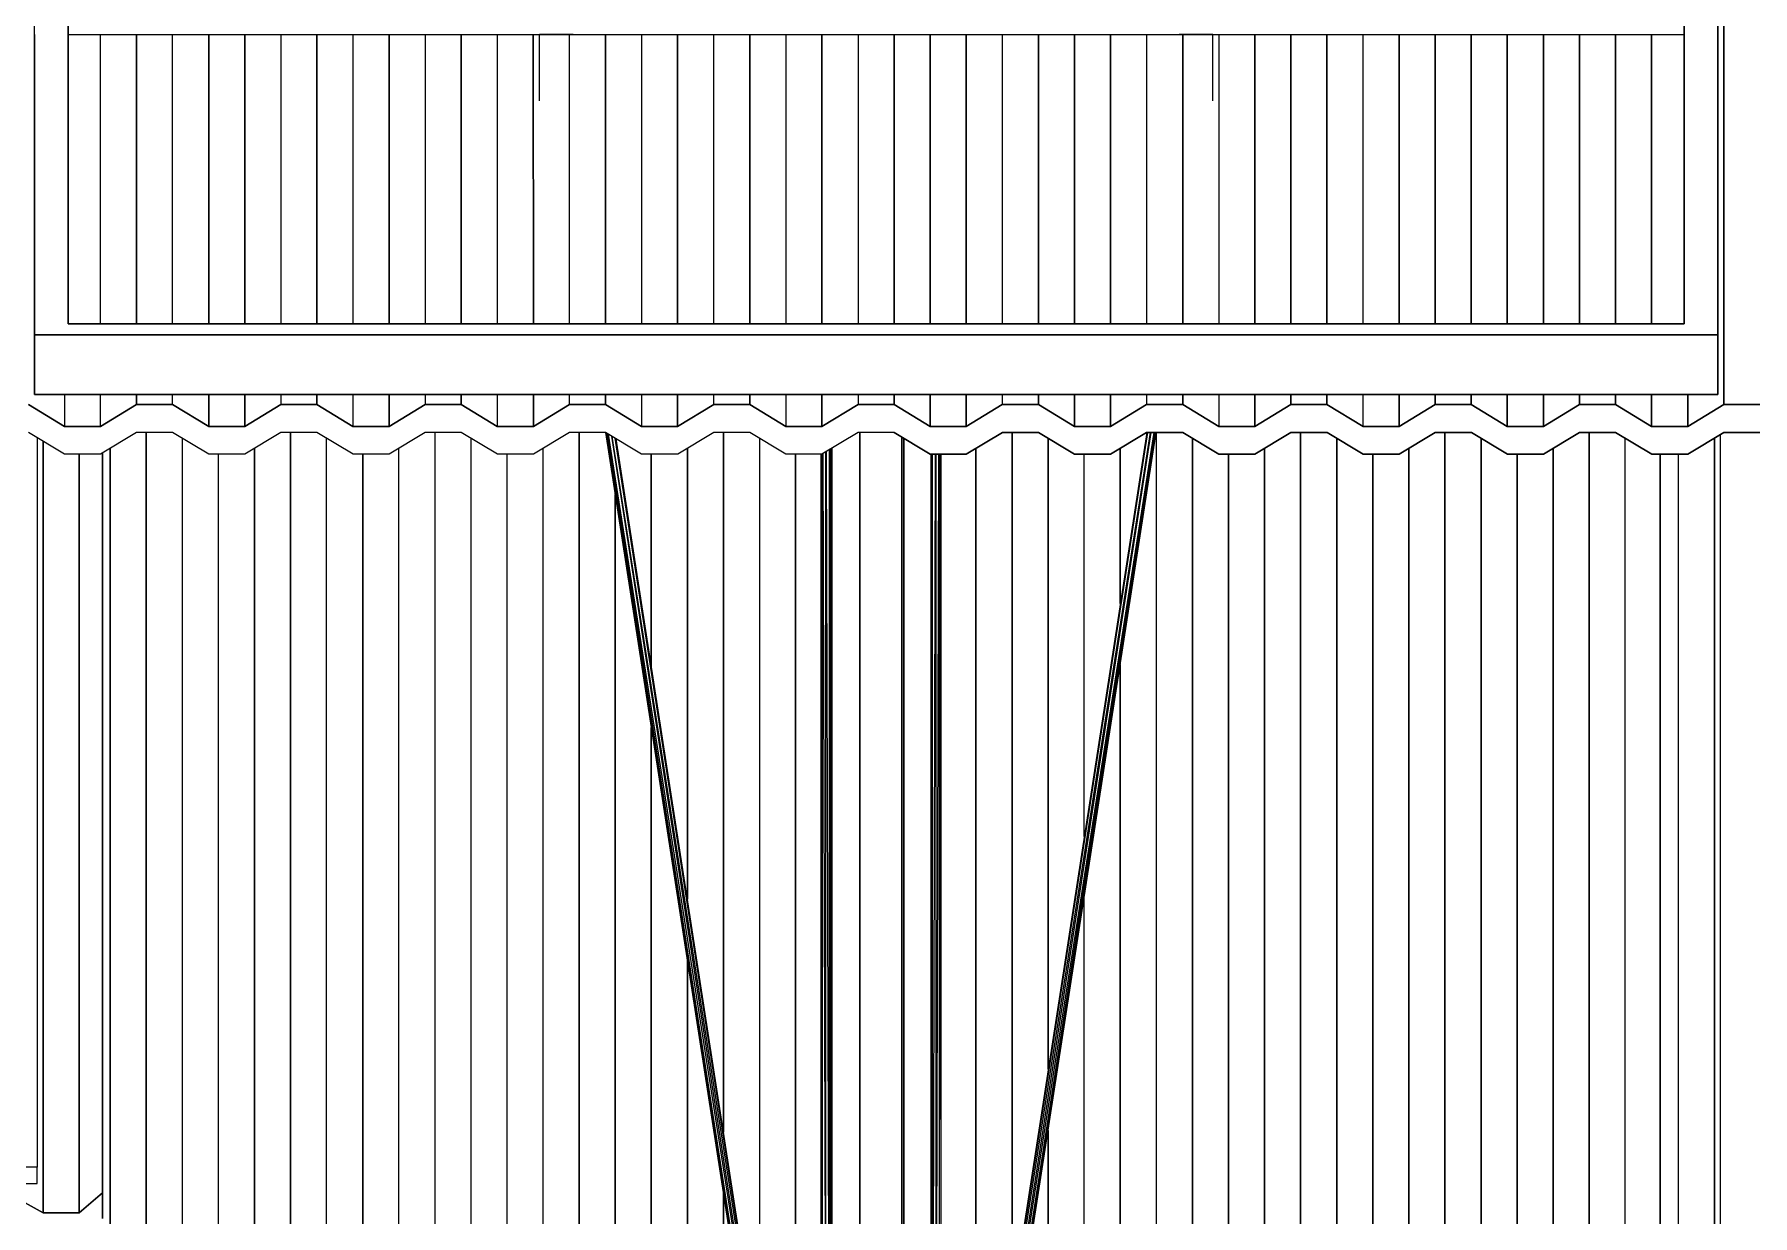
# Model space of a CAD drawing. Extents: x -32 to 51.8, y -51.6 to -5.5.
# Drawn here: x 1.266 to 5.349, y -47.571 to -44.764 of the extents above; entities that cross this region are included whole.
import ezdxf

# ---------------------------------------------------------------- set-up
doc = ezdxf.new("R2010")
doc.units = 0
doc.header["$MEASUREMENT"] = 0
doc.layers.get('0').update_dxf_attribs({"linetype": 'CONTINUOUS'})
doc.layers.add('hachures', color=5, linetype='CONTINUOUS')

msp = doc.modelspace()

# ---------------------------------------------------------------- linework, layer by layer
for p, q in [((5.2804, -43.0247), (5.2804, -45.6439)), ((1.2663, -45.4524), (1.2662, -44.6226)), ((1.3462, -44.6226), (1.3463, -45.4524)), ((1.3462, -45.4524), (1.3462, -44.6226)), ((5.1863, -45.4524), (5.1862, -44.6226)), ((5.1862, -44.6226), (5.1862, -44.7645)), ((5.1862, -44.6226), (5.1862, -45.4524)), ((5.2662, -45.4524), (5.2662, -44.6226)), ((5.2662, -44.6226), (5.2663, -45.4524)), ((1.2662, -44.7645), (1.2663, -45.5943)), ((1.3462, -44.7645), (5.1862, -44.7645)), ((2.4662, -44.7645), (2.4662, -44.7645)), ((2.5462, -44.7645), (2.4662, -44.7645)), ((2.4662, -44.9227), (2.4662, -44.7645)), ((2.4662, -44.7645), (2.5462, -44.7645)), ((4.0662, -44.7645), (3.9862, -44.7645)), ((3.9862, -44.7645), (4.0662, -44.7645)), ((4.0662, -44.9227), (4.0662, -44.7645)), ((5.1862, -45.4524), (5.1862, -44.7645)), ((5.1862, -44.7645), (5.1863, -45.4524)), ((1.2663, -45.4784), (1.2663, -45.4524)), ((1.3463, -45.4784), (1.2663, -45.4784)), ((1.2663, -45.6203), (1.2663, -45.4784)), ((1.2663, -45.4784), (1.3463, -45.4784)), ((1.3463, -45.4524), (5.1863, -45.4524)), ((5.1863, -45.4524), (1.3463, -45.4524)), ((5.1863, -45.4783), (1.3463, -45.4784)), ((1.3463, -45.4784), (5.1863, -45.4784)), ((5.1862, -45.4783), (5.1862, -45.4784)), ((5.2663, -45.4783), (5.1863, -45.4783)), ((5.1863, -45.4784), (5.1863, -45.4783)), ((5.1863, -45.4784), (5.2663, -45.4784)), ((5.2662, -45.4784), (5.2662, -45.4524)), ((5.2662, -45.4783), (5.2662, -45.4784)), ((5.2662, -45.6203), (5.2662, -45.4784)), ((5.2663, -45.4524), (5.2663, -45.4783)), ((5.2663, -45.4784), (5.2663, -45.4783)), ((5.2663, -45.4784), (5.2663, -45.6202)), ((1.2663, -45.5943), (1.2663, -45.6202)), ((1.3376, -45.6956), (1.2519, -45.6439)), ((1.2519, -45.6439), (1.3376, -45.6956)), ((1.2663, -45.6202), (1.3463, -45.6202)), ((1.3463, -45.6203), (1.2663, -45.6203)), ((1.3463, -45.6202), (5.1863, -45.6203)), ((5.1863, -45.6202), (1.3463, -45.6203)), ((1.509, -45.6439), (1.4233, -45.6956)), ((1.4233, -45.6956), (1.509, -45.6439)), ((1.5947, -45.6439), (1.509, -45.6439)), ((1.509, -45.6439), (1.5947, -45.6439)), ((1.5091, -45.6439), (1.5091, -45.6439)), ((1.5091, -45.6439), (1.5091, -45.6439)), ((1.6804, -45.6956), (1.5947, -45.6439)), ((1.5947, -45.6439), (1.6804, -45.6956)), ((1.5948, -45.644), (1.5948, -45.644)), ((1.5948, -45.644), (1.5948, -45.644)), ((1.8519, -45.6439), (1.7661, -45.6956)), ((1.7661, -45.6956), (1.8519, -45.6439)), ((1.9376, -45.6439), (1.8519, -45.6439)), ((1.8519, -45.6439), (1.9376, -45.6439)), ((1.852, -45.6439), (1.852, -45.6439)), ((2.0233, -45.6956), (1.9376, -45.6439)), ((1.9376, -45.6439), (2.0233, -45.6956)), ((1.9377, -45.644), (1.9377, -45.644)), ((1.9377, -45.644), (1.9377, -45.644)), ((2.1947, -45.6439), (2.109, -45.6956)), ((2.109, -45.6956), (2.1947, -45.6439)), ((2.2804, -45.6439), (2.1947, -45.6439)), ((2.1947, -45.6439), (2.2804, -45.6439)), ((2.1948, -45.6439), (2.1948, -45.6439)), ((2.3661, -45.6956), (2.2804, -45.6439)), ((2.2804, -45.6439), (2.3661, -45.6956)), ((2.2805, -45.644), (2.2805, -45.644)), ((2.2805, -45.644), (2.2805, -45.644)), ((2.5376, -45.6439), (2.4519, -45.6956)), ((2.4519, -45.6956), (2.5376, -45.6439)), ((2.6233, -45.6439), (2.5376, -45.6439)), ((2.5376, -45.6439), (2.6233, -45.6439)), ((2.5377, -45.6439), (2.5377, -45.6439)), ((2.709, -45.6956), (2.6233, -45.6439)), ((2.6233, -45.6439), (2.709, -45.6956)), ((2.6234, -45.644), (2.6234, -45.644)), ((2.6234, -45.644), (2.6234, -45.644)), ((2.8804, -45.6439), (2.7947, -45.6956)), ((2.7947, -45.6956), (2.8804, -45.6439)), ((2.9661, -45.6439), (2.8804, -45.6439)), ((2.8804, -45.6439), (2.9661, -45.6439)), ((2.8805, -45.6439), (2.8805, -45.6439)), ((2.8805, -45.6439), (2.8805, -45.6439)), ((3.0519, -45.6956), (2.9661, -45.6439)), ((2.9661, -45.6439), (3.0519, -45.6956)), ((2.9663, -45.644), (2.9663, -45.644)), ((2.9663, -45.644), (2.9663, -45.644)), ((3.2233, -45.6439), (3.1376, -45.6956)), ((3.1376, -45.6956), (3.2233, -45.6439)), ((3.309, -45.6439), (3.2233, -45.6439)), ((3.2233, -45.6439), (3.309, -45.6439)), ((3.2234, -45.6439), (3.2234, -45.6439)), ((3.3947, -45.6956), (3.309, -45.6439)), ((3.309, -45.6439), (3.3947, -45.6956)), ((3.3091, -45.644), (3.3091, -45.644)), ((3.3091, -45.644), (3.3091, -45.644)), ((3.5661, -45.6439), (3.4804, -45.6956)), ((3.4804, -45.6956), (3.5661, -45.6439)), ((3.6519, -45.6439), (3.5661, -45.6439)), ((3.5661, -45.6439), (3.6519, -45.6439)), ((3.5663, -45.6439), (3.5663, -45.6439)), ((3.5663, -45.6439), (3.5663, -45.6439)), ((3.7376, -45.6956), (3.6519, -45.6439)), ((3.6519, -45.6439), (3.7376, -45.6956)), ((3.652, -45.644), (3.652, -45.644)), ((3.652, -45.644), (3.652, -45.644)), ((3.909, -45.6439), (3.8233, -45.6956)), ((3.8233, -45.6956), (3.909, -45.6439)), ((3.9947, -45.6439), (3.909, -45.6439)), ((3.909, -45.6439), (3.9947, -45.6439)), ((3.9091, -45.6439), (3.9091, -45.6439)), ((3.9091, -45.6439), (3.9091, -45.6439)), ((4.0804, -45.6956), (3.9947, -45.6439)), ((3.9947, -45.6439), (4.0804, -45.6956)), ((3.9948, -45.644), (3.9948, -45.644)), ((3.9948, -45.644), (3.9948, -45.644)), ((4.2519, -45.6439), (4.1661, -45.6956)), ((4.1661, -45.6956), (4.2519, -45.6439)), ((4.3376, -45.6439), (4.2519, -45.6439)), ((4.2519, -45.6439), (4.3376, -45.6439)), ((4.252, -45.6439), (4.252, -45.6439)), ((4.252, -45.6439), (4.252, -45.6439)), ((4.4233, -45.6956), (4.3376, -45.6439)), ((4.3376, -45.6439), (4.4233, -45.6956)), ((4.3377, -45.644), (4.3377, -45.644)), ((4.3377, -45.644), (4.3377, -45.644)), ((4.5947, -45.6439), (4.509, -45.6956)), ((4.509, -45.6956), (4.5947, -45.6439)), ((4.6804, -45.6439), (4.5947, -45.6439)), ((4.5947, -45.6439), (4.6804, -45.6439)), ((4.5948, -45.6439), (4.5948, -45.6439)), ((4.5948, -45.6439), (4.5948, -45.6439)), ((4.7661, -45.6956), (4.6804, -45.6439)), ((4.6804, -45.6439), (4.7661, -45.6956)), ((4.6806, -45.644), (4.6806, -45.644)), ((4.6806, -45.644), (4.6806, -45.644)), ((4.9376, -45.6439), (4.8519, -45.6956)), ((4.8519, -45.6956), (4.9376, -45.6439)), ((5.0233, -45.6439), (4.9376, -45.6439)), ((4.9376, -45.6439), (5.0233, -45.6439)), ((4.9377, -45.6439), (4.9377, -45.6439)), ((5.109, -45.6956), (5.0233, -45.6439)), ((5.0233, -45.6439), (5.109, -45.6956)), ((5.0234, -45.644), (5.0234, -45.644)), ((5.0234, -45.644), (5.0234, -45.644)), ((5.2663, -45.6202), (5.1863, -45.6202)), ((5.1863, -45.6203), (5.2663, -45.6203)), ((5.2804, -45.6439), (5.1947, -45.6956)), ((5.1947, -45.6956), (5.2804, -45.6439)), ((5.2662, -45.6202), (5.2662, -45.6203)), ((5.2663, -45.6203), (5.2663, -45.6202)), ((5.3661, -45.6439), (5.2804, -45.6439)), ((5.2804, -45.6439), (5.3661, -45.6439)), ((5.2806, -45.6439), (5.2806, -45.6439)), ((1.3377, -45.7618), (1.252, -45.7102)), ((1.2728, -45.7227), (1.2728, -46.1569)), ((1.4233, -45.6956), (1.3376, -45.6956)), ((1.3376, -45.6956), (1.4233, -45.6956)), ((1.3377, -45.6956), (1.3377, -45.6956)), ((1.3377, -45.6956), (1.3377, -45.6956)), ((1.4234, -45.6955), (1.4234, -45.6955)), ((1.4234, -45.6955), (1.4234, -45.6955)), ((1.5091, -45.7102), (1.4234, -45.7618)), ((1.5948, -45.7102), (1.5091, -45.7102)), ((1.6805, -45.7618), (1.5948, -45.7102)), ((1.7661, -45.6956), (1.6804, -45.6956)), ((1.6804, -45.6956), (1.7661, -45.6956)), ((1.6805, -45.6956), (1.6805, -45.6956)), ((1.6805, -45.6956), (1.6805, -45.6956)), ((1.7663, -45.6955), (1.7663, -45.6955)), ((1.7663, -45.6955), (1.7663, -45.6955)), ((1.852, -45.7102), (1.7663, -45.7618)), ((1.9377, -45.7102), (1.852, -45.7102)), ((2.0234, -45.7618), (1.9377, -45.7102)), ((2.109, -45.6956), (2.0233, -45.6956)), ((2.0233, -45.6956), (2.109, -45.6956)), ((2.0234, -45.6956), (2.0234, -45.6956)), ((2.1091, -45.6955), (2.1091, -45.6955)), ((2.1091, -45.6955), (2.1091, -45.6955)), ((2.1948, -45.7101), (2.1091, -45.7618)), ((2.2805, -45.7101), (2.1948, -45.7101)), ((2.3663, -45.7618), (2.2805, -45.7101)), ((2.4519, -45.6956), (2.3661, -45.6956)), ((2.3661, -45.6956), (2.4519, -45.6956)), ((2.3663, -45.6956), (2.3663, -45.6956)), ((2.3663, -45.6956), (2.3663, -45.6956)), ((2.452, -45.6955), (2.452, -45.6955)), ((2.452, -45.6955), (2.452, -45.6955)), ((2.5377, -45.7101), (2.452, -45.7618)), ((2.6234, -45.7101), (2.5377, -45.7101)), ((2.7091, -45.7618), (2.6234, -45.7101)), ((2.6236, -45.7103), (3.1319, -48.9912)), ((3.1361, -48.9912), (2.6246, -45.7108)), ((3.1362, -48.9912), (2.6282, -45.7131)), ((3.1445, -48.9912), (2.6301, -45.7142)), ((2.6374, -45.7186), (3.1445, -48.9912)), ((3.152, -48.9912), (2.6391, -45.7196)), ((2.6458, -45.7236), (3.1521, -48.9912)), ((3.1543, -48.9912), (2.6463, -45.7239)), ((3.1544, -48.9912), (2.6484, -45.7252)), ((2.7947, -45.6956), (2.709, -45.6956)), ((2.709, -45.6956), (2.7947, -45.6956)), ((2.7091, -45.6956), (2.7091, -45.6956)), ((2.7948, -45.6955), (2.7948, -45.6955)), ((2.7948, -45.6955), (2.7948, -45.6955)), ((2.8805, -45.7101), (2.7948, -45.7618)), ((2.9663, -45.7101), (2.8805, -45.7101)), ((3.052, -45.7618), (2.9663, -45.7101)), ((3.1376, -45.6956), (3.0519, -45.6956)), ((3.0519, -45.6956), (3.1376, -45.6956)), ((3.052, -45.6956), (3.052, -45.6956)), ((3.052, -45.6956), (3.052, -45.6956)), ((3.1377, -45.6955), (3.1377, -45.6955)), ((3.1377, -45.6955), (3.1377, -45.6955)), ((3.2234, -45.7101), (3.1377, -45.7618)), ((3.3091, -45.7101), (3.2234, -45.7101)), ((3.2277, -45.7101), (3.2277, -48.936)), ((3.2277, -48.936), (3.2277, -45.7101)), ((3.2277, -45.7101), (3.2277, -48.936)), ((3.2277, -48.936), (3.2277, -45.7101)), ((3.2277, -48.936), (3.2277, -45.7101)), ((3.2277, -48.936), (3.2277, -45.7101)), ((3.2277, -45.7101), (3.2277, -48.936)), ((3.2277, -48.936), (3.2277, -45.7101)), ((3.2277, -45.7101), (3.2277, -48.936)), ((3.3091, -45.7101), (3.3948, -45.7618)), ((3.3948, -45.7618), (3.3091, -45.7101)), ((3.3277, -45.7213), (3.3277, -48.936)), ((3.3277, -48.936), (3.3277, -45.7213)), ((3.3321, -45.724), (3.3321, -48.936)), ((3.4804, -45.6956), (3.3947, -45.6956)), ((3.3947, -45.6956), (3.4804, -45.6956)), ((3.3948, -45.6956), (3.3948, -45.6956)), ((3.3948, -45.6956), (3.3948, -45.6956)), ((3.9094, -45.7101), (3.401, -48.9912)), ((3.9113, -45.7101), (3.401, -48.9912)), ((3.4033, -48.9912), (3.9118, -45.7101)), ((3.9178, -45.7101), (3.4034, -48.9912)), ((3.9194, -45.7101), (3.4109, -48.9912)), ((3.926, -45.7101), (3.4109, -48.9912)), ((3.4192, -48.9912), (3.931, -45.7101)), ((3.4192, -48.9912), (3.9277, -45.7101)), ((3.4235, -48.9912), (3.9319, -45.7101)), ((3.4805, -45.6955), (3.4805, -45.6955)), ((3.4805, -45.6955), (3.4805, -45.6955)), ((3.4806, -45.7618), (3.5663, -45.7101)), ((3.5663, -45.7101), (3.4806, -45.7618)), ((3.5663, -45.7101), (3.652, -45.7101)), ((3.652, -45.7101), (3.5663, -45.7101)), ((3.652, -45.7101), (3.7377, -45.7618)), ((3.7377, -45.7618), (3.652, -45.7101)), ((3.8233, -45.6956), (3.7376, -45.6956)), ((3.7376, -45.6956), (3.8233, -45.6956)), ((3.7377, -45.6956), (3.7377, -45.6956)), ((3.8234, -45.6955), (3.8234, -45.6955)), ((3.8234, -45.6955), (3.8234, -45.6955)), ((3.8234, -45.7618), (3.9091, -45.7101)), ((3.9091, -45.7101), (3.8234, -45.7618)), ((3.9091, -45.7101), (3.9948, -45.7101)), ((3.9948, -45.7101), (3.9091, -45.7101)), ((3.9948, -45.7101), (4.0806, -45.7618)), ((4.0806, -45.7618), (3.9948, -45.7101)), ((4.1661, -45.6956), (4.0804, -45.6956)), ((4.0804, -45.6956), (4.1661, -45.6956)), ((4.0806, -45.6956), (4.0806, -45.6956)), ((4.1663, -45.6955), (4.1663, -45.6955)), ((4.1663, -45.6955), (4.1663, -45.6955)), ((4.1663, -45.7618), (4.252, -45.7101)), ((4.252, -45.7101), (4.1663, -45.7618)), ((4.252, -45.7101), (4.3377, -45.7101)), ((4.3377, -45.7101), (4.252, -45.7101)), ((4.3377, -45.7101), (4.4234, -45.7618)), ((4.4234, -45.7618), (4.3377, -45.7101)), ((4.509, -45.6956), (4.4233, -45.6956)), ((4.4233, -45.6956), (4.509, -45.6956)), ((4.4234, -45.6956), (4.4234, -45.6956)), ((4.5091, -45.6955), (4.5091, -45.6955)), ((4.5091, -45.6955), (4.5091, -45.6955)), ((4.5091, -45.7618), (4.5948, -45.7101)), ((4.5948, -45.7101), (4.5091, -45.7618)), ((4.5948, -45.7101), (4.6806, -45.7101)), ((4.6806, -45.7101), (4.5948, -45.7101)), ((4.6806, -45.7101), (4.7663, -45.7618)), ((4.7663, -45.7618), (4.6806, -45.7101)), ((4.8519, -45.6956), (4.7661, -45.6956)), ((4.7661, -45.6956), (4.8519, -45.6956)), ((4.7663, -45.6956), (4.7663, -45.6956)), ((4.7663, -45.6956), (4.7663, -45.6956)), ((4.852, -45.6955), (4.852, -45.6955)), ((4.852, -45.6955), (4.852, -45.6955)), ((4.852, -45.7618), (4.9377, -45.7101)), ((4.9377, -45.7101), (4.852, -45.7618)), ((4.9377, -45.7101), (5.0234, -45.7101)), ((5.0234, -45.7101), (4.9377, -45.7101)), ((5.0234, -45.7101), (5.1091, -45.7618)), ((5.1091, -45.7618), (5.0234, -45.7101)), ((5.1947, -45.6956), (5.109, -45.6956)), ((5.109, -45.6956), (5.1947, -45.6956)), ((5.1091, -45.6956), (5.1091, -45.6956)), ((5.1091, -45.6956), (5.1091, -45.6956)), ((5.1948, -45.6955), (5.1948, -45.6955)), ((5.1948, -45.6955), (5.1948, -45.6955)), ((5.1948, -45.7618), (5.2806, -45.7101)), ((5.2806, -45.7101), (5.1948, -45.7618)), ((5.2728, -46.1325), (5.2728, -45.7148)), ((5.2806, -45.7101), (5.3663, -45.7101)), ((5.3663, -45.7101), (5.2806, -45.7101)), ((1.4234, -45.7618), (1.3377, -45.7618)), ((1.4282, -45.7589), (1.4282, -47.5163)), ((1.4282, -47.5163), (1.4282, -45.7589)), ((1.7663, -45.7618), (1.6805, -45.7618)), ((2.1091, -45.7618), (2.0234, -45.7618)), ((2.452, -45.7618), (2.3663, -45.7618)), ((2.7948, -45.7618), (2.7091, -45.7618)), ((3.1377, -45.7618), (3.052, -45.7618)), ((3.1357, -45.7618), (3.1357, -48.3665)), ((3.1357, -48.3665), (3.1357, -45.7618)), ((3.136, -45.7618), (3.139, -48.3693)), ((3.139, -48.3693), (3.139, -45.761)), ((3.1397, -45.7606), (3.147, -48.3704)), ((3.147, -48.3704), (3.147, -45.7562)), ((3.1476, -45.7558), (3.1549, -48.3693)), ((3.1549, -45.7514), (3.1549, -48.3693)), ((3.1552, -45.7512), (3.1582, -48.3665)), ((3.1582, -48.3665), (3.1582, -45.7494)), ((3.1607, -48.8778), (3.1607, -45.7479)), ((3.1607, -45.7479), (3.1607, -48.8778)), ((3.3948, -45.7618), (3.4806, -45.7618)), ((3.4806, -45.7618), (3.3948, -45.7618)), ((3.3972, -48.3665), (3.3972, -45.7618)), ((3.3972, -48.3665), (3.4002, -45.7618)), ((3.3972, -48.3665), (3.3972, -45.7618)), ((3.4005, -48.3693), (3.4077, -45.7618)), ((3.4005, -48.3693), (3.4005, -45.7618)), ((3.4084, -45.7618), (3.4084, -48.3704)), ((3.4084, -48.3704), (3.4157, -45.7618)), ((3.4164, -45.7618), (3.4164, -48.3693)), ((3.4164, -48.3693), (3.4194, -45.7618)), ((3.4197, -45.7618), (3.4197, -48.3665)), ((3.7377, -45.7618), (3.8234, -45.7618)), ((3.8234, -45.7618), (3.7377, -45.7618)), ((4.0806, -45.7618), (4.1663, -45.7618)), ((4.1663, -45.7618), (4.0806, -45.7618)), ((4.4234, -45.7618), (4.5091, -45.7618)), ((4.5091, -45.7618), (4.4234, -45.7618)), ((4.7663, -45.7618), (4.852, -45.7618)), ((4.852, -45.7618), (4.7663, -45.7618)), ((5.1091, -45.7618), (5.1948, -45.7618)), ((5.1948, -45.7618), (5.1091, -45.7618)), ((5.1292, -51.5604), (5.1292, -45.7618)), ((5.1293, -45.7618), (5.1294, -51.5545)), ((5.1294, -51.5545), (5.1293, -45.7618)), ((5.2728, -46.2122), (5.2728, -46.1325)), ((1.2728, -46.1569), (1.2728, -46.1962)), ((1.2728, -46.1962), (1.2729, -47.4552)), ((5.2728, -48.8425), (5.2728, -46.2122)), ((1.2729, -47.4552), (1.1929, -47.4552)), ((1.2729, -47.4945), (1.2729, -47.4552)), ((1.1929, -47.4945), (1.2729, -47.4945)), ((1.2014, -47.5163), (1.2872, -47.5638)), ((1.2872, -47.5638), (1.2014, -47.5163)), ((1.4282, -47.5163), (1.3729, -47.5638)), ((1.3729, -47.5638), (1.4282, -47.5163)), ((1.4281, -47.5772), (1.4282, -47.5163)), ((1.4282, -47.5163), (1.4281, -47.5772)), ((1.2872, -47.5638), (1.3729, -47.5638)), ((1.3729, -47.5638), (1.2872, -47.5638))]:
    msp.add_line(p, q)
at = {"layer": 'hachures'}
for p, q in [((5.2804, -45.6439), (5.2804, -43.0247)), ((1.4233, -45.4524), (1.4233, -44.7645)), ((1.509, -45.4524), (1.509, -44.7645)), ((1.509, -44.7645), (1.509, -45.4524)), ((1.5947, -45.4524), (1.5947, -44.7645)), ((1.6804, -44.7645), (1.6804, -45.4524)), ((1.6804, -45.4524), (1.6804, -44.7645)), ((1.7661, -44.7645), (1.7661, -45.4524)), ((1.7661, -45.4524), (1.7661, -44.7645)), ((1.8518, -44.7645), (1.8519, -45.4524)), ((1.9376, -44.7645), (1.9376, -45.4524)), ((1.9376, -45.4524), (1.9376, -44.7645)), ((2.0233, -44.7645), (2.0233, -45.4524)), ((2.109, -44.7645), (2.109, -45.4524)), ((2.109, -45.4524), (2.109, -44.7645)), ((2.1947, -44.7645), (2.1947, -45.4524)), ((2.2804, -44.7645), (2.2804, -45.4524)), ((2.2804, -45.4524), (2.2804, -44.7645)), ((2.3661, -44.7645), (2.3661, -45.4524)), ((2.4518, -44.7645), (2.4519, -45.4524)), ((2.4519, -45.4524), (2.4518, -44.7645)), ((2.5376, -45.4524), (2.5376, -44.7645)), ((2.6233, -44.7645), (2.6233, -45.4524)), ((2.6233, -45.4524), (2.6233, -44.7645)), ((2.709, -44.7645), (2.709, -45.4524)), ((2.7947, -44.7645), (2.7947, -45.4524)), ((2.7947, -45.4524), (2.7947, -44.7645)), ((2.8804, -45.4524), (2.8804, -44.7645)), ((2.9661, -44.7645), (2.9661, -45.4524)), ((2.9661, -45.4524), (2.9661, -44.7645)), ((3.0518, -44.7645), (3.0519, -45.4524)), ((3.1376, -44.7645), (3.1376, -45.4524)), ((3.1376, -45.4524), (3.1376, -44.7645)), ((3.2233, -44.7645), (3.2233, -45.4524)), ((3.309, -44.7645), (3.309, -45.4524)), ((3.309, -45.4524), (3.309, -44.7645)), ((3.3947, -44.7645), (3.3947, -45.4524)), ((3.3947, -45.4524), (3.3947, -44.7645)), ((3.4804, -44.7645), (3.4804, -45.4524)), ((3.4804, -45.4524), (3.4804, -44.7645)), ((3.5661, -44.7645), (3.5661, -45.4524)), ((3.6518, -44.7645), (3.6519, -45.4524)), ((3.6519, -45.4524), (3.6518, -44.7645)), ((3.7376, -44.7645), (3.7376, -45.4524)), ((3.7376, -45.4524), (3.7376, -44.7645)), ((3.8233, -44.7645), (3.8233, -45.4524)), ((3.8233, -45.4524), (3.8233, -44.7645)), ((3.909, -44.7645), (3.909, -45.4524)), ((3.9947, -44.7645), (3.9947, -45.4524)), ((3.9947, -45.4524), (3.9947, -44.7645)), ((4.0804, -44.7645), (4.0804, -45.4524)), ((4.1661, -44.7645), (4.1661, -45.4524)), ((4.1661, -45.4524), (4.1661, -44.7645)), ((4.2518, -44.7645), (4.2519, -45.4524)), ((4.2519, -45.4524), (4.2518, -44.7645)), ((4.3376, -44.7645), (4.3376, -45.4524)), ((4.3376, -45.4524), (4.3376, -44.7645)), ((4.4233, -45.4524), (4.4233, -44.7645)), ((4.509, -44.7645), (4.509, -45.4524)), ((4.509, -45.4524), (4.509, -44.7645)), ((4.5947, -44.7645), (4.5947, -45.4524)), ((4.5947, -45.4524), (4.5947, -44.7645)), ((4.6804, -44.7645), (4.6804, -45.4524)), ((4.6804, -45.4524), (4.6804, -44.7645)), ((4.7661, -44.7645), (4.7661, -45.4524)), ((4.7661, -45.4524), (4.7661, -44.7645)), ((4.8518, -44.7645), (4.8519, -45.4524)), ((4.8519, -45.4524), (4.8518, -44.7645)), ((4.9376, -44.7645), (4.9376, -45.4524)), ((4.9376, -45.4524), (4.9376, -44.7645)), ((5.0233, -44.7645), (5.0233, -45.4524)), ((5.0233, -45.4524), (5.0233, -44.7645)), ((5.109, -44.7645), (5.109, -45.4524)), ((5.109, -45.4524), (5.109, -44.7645)), ((1.3376, -45.6203), (1.3376, -45.6956)), ((1.4233, -45.6956), (1.4233, -45.6203)), ((1.509, -45.6439), (1.509, -45.6203)), ((1.509, -45.6203), (1.509, -45.6439)), ((1.5947, -45.6439), (1.5947, -45.6203)), ((1.6804, -45.6203), (1.6804, -45.6956)), ((1.6804, -45.6956), (1.6804, -45.6203)), ((1.7661, -45.6203), (1.7661, -45.6956)), ((1.7661, -45.6956), (1.7661, -45.6203)), ((1.8519, -45.6203), (1.8519, -45.6439)), ((1.9376, -45.6203), (1.9376, -45.6439)), ((1.9376, -45.6439), (1.9376, -45.6203)), ((2.0233, -45.6203), (2.0233, -45.6956)), ((2.109, -45.6203), (2.109, -45.6956)), ((2.109, -45.6956), (2.109, -45.6203)), ((2.1947, -45.6203), (2.1947, -45.6439)), ((2.2804, -45.6203), (2.2804, -45.6439)), ((2.2804, -45.6439), (2.2804, -45.6203)), ((2.3661, -45.6203), (2.3661, -45.6956)), ((2.4519, -45.6203), (2.4519, -45.6956)), ((2.4519, -45.6956), (2.4519, -45.6203)), ((2.5376, -45.6439), (2.5376, -45.6203)), ((2.6233, -45.6203), (2.6233, -45.6439)), ((2.6233, -45.6439), (2.6233, -45.6203)), ((2.709, -45.6203), (2.709, -45.6956)), ((2.7947, -45.6203), (2.7947, -45.6956)), ((2.7947, -45.6956), (2.7947, -45.6203)), ((2.8804, -45.6439), (2.8804, -45.6203)), ((2.9661, -45.6203), (2.9661, -45.6439)), ((2.9661, -45.6439), (2.9661, -45.6203)), ((3.0519, -45.6203), (3.0519, -45.6956)), ((3.1376, -45.6203), (3.1376, -45.6956)), ((3.1376, -45.6956), (3.1376, -45.6203)), ((3.2233, -45.6203), (3.2233, -45.6439)), ((3.309, -45.6203), (3.309, -45.6439)), ((3.309, -45.6439), (3.309, -45.6203)), ((3.3947, -45.6203), (3.3947, -45.6956)), ((3.3947, -45.6956), (3.3947, -45.6203)), ((3.4804, -45.6203), (3.4804, -45.6956)), ((3.4804, -45.6956), (3.4804, -45.6203)), ((3.5661, -45.6203), (3.5661, -45.6439)), ((3.6519, -45.6203), (3.6519, -45.6439)), ((3.6519, -45.6439), (3.6519, -45.6203)), ((3.7376, -45.6203), (3.7376, -45.6956)), ((3.7376, -45.6956), (3.7376, -45.6203)), ((3.8233, -45.6203), (3.8233, -45.6956)), ((3.8233, -45.6956), (3.8233, -45.6203)), ((3.909, -45.6203), (3.909, -45.6439)), ((3.9947, -45.6203), (3.9947, -45.6439)), ((3.9947, -45.6439), (3.9947, -45.6203)), ((4.0804, -45.6203), (4.0804, -45.6956)), ((4.1661, -45.6203), (4.1661, -45.6956)), ((4.1661, -45.6956), (4.1661, -45.6203)), ((4.2519, -45.6203), (4.2519, -45.6439)), ((4.2519, -45.6439), (4.2519, -45.6203)), ((4.3376, -45.6203), (4.3376, -45.6439)), ((4.3376, -45.6439), (4.3376, -45.6203)), ((4.4233, -45.6956), (4.4233, -45.6203)), ((4.509, -45.6203), (4.509, -45.6956)), ((4.509, -45.6956), (4.509, -45.6203)), ((4.5947, -45.6203), (4.5947, -45.6439)), ((4.5947, -45.6439), (4.5947, -45.6203)), ((4.6804, -45.6203), (4.6804, -45.6439)), ((4.6804, -45.6439), (4.6804, -45.6203)), ((4.7661, -45.6203), (4.7661, -45.6956)), ((4.7661, -45.6956), (4.7661, -45.6203)), ((4.8519, -45.6203), (4.8519, -45.6956)), ((4.8519, -45.6956), (4.8519, -45.6203)), ((4.9376, -45.6203), (4.9376, -45.6439)), ((4.9376, -45.6439), (4.9376, -45.6203)), ((5.0233, -45.6203), (5.0233, -45.6439)), ((5.0233, -45.6439), (5.0233, -45.6203)), ((5.109, -45.6203), (5.109, -45.6956)), ((5.109, -45.6956), (5.109, -45.6203)), ((5.1947, -45.6203), (5.1947, -45.6956)), ((5.1947, -45.6956), (5.1947, -45.6203)), ((1.5321, -49.2314), (1.5321, -45.7102)), ((1.5321, -45.7102), (1.5321, -49.2314)), ((1.6179, -49.2314), (1.6179, -45.724)), ((1.875, -49.2314), (1.875, -45.7102)), ((1.875, -45.7102), (1.875, -49.2314)), ((1.9607, -49.2314), (1.9607, -45.724)), ((2.2179, -45.7101), (2.2179, -49.2314)), ((2.3036, -45.724), (2.3036, -49.2314)), ((2.5607, -45.7101), (2.5607, -48.8172)), ((2.5607, -48.8172), (2.5607, -45.7101)), ((2.9036, -47.3723), (2.9036, -45.7101)), ((2.9036, -45.7101), (2.9036, -47.3723)), ((2.9893, -45.724), (2.9893, -47.9256)), ((3.3321, -48.936), (3.3321, -45.724)), ((3.5893, -47.7761), (3.5893, -45.7101)), ((3.5893, -45.7101), (3.5893, -47.7761)), ((3.675, -47.2229), (3.675, -45.724)), ((3.675, -45.724), (3.675, -47.2229)), ((3.9321, -48.8759), (3.9322, -45.7101)), ((4.0179, -48.8172), (4.0179, -45.724)), ((4.0179, -45.724), (4.0179, -48.8172)), ((4.275, -49.2314), (4.275, -45.7101)), ((4.275, -45.7101), (4.275, -49.2314)), ((4.3607, -49.2314), (4.3607, -45.724)), ((4.3607, -45.724), (4.3607, -49.2314)), ((4.6179, -49.2314), (4.6179, -45.7101)), ((4.6179, -45.7101), (4.6179, -49.2314)), ((4.7036, -49.2314), (4.7036, -45.724)), ((4.7036, -45.724), (4.7036, -49.2314)), ((4.9607, -49.2314), (4.9607, -45.7101)), ((4.9607, -45.7101), (4.9607, -49.2314)), ((5.0464, -49.2314), (5.0464, -45.724)), ((5.2585, -51.559), (5.2585, -45.7234)), ((5.2585, -45.7234), (5.2585, -51.559)), ((1.2871, -45.7313), (1.2872, -47.5638)), ((1.2872, -47.5638), (1.2871, -45.7313)), ((1.3729, -47.5638), (1.3728, -45.7618)), ((1.3728, -45.7618), (1.3729, -47.5638)), ((1.4464, -49.2314), (1.4464, -45.7479)), ((1.4464, -45.7479), (1.4464, -49.2314)), ((1.7036, -49.2314), (1.7036, -45.7618)), ((1.7893, -45.7479), (1.7893, -49.2314)), ((1.7893, -49.2314), (1.7893, -45.7479)), ((2.0464, -49.2314), (2.0464, -45.7618)), ((2.0464, -45.7618), (2.0464, -49.2314)), ((2.1321, -49.2314), (2.1321, -45.7479)), ((2.3893, -49.2314), (2.3893, -45.7618)), ((2.475, -49.2314), (2.475, -45.7479)), ((2.7321, -46.2658), (2.7321, -45.7618)), ((2.7321, -45.7618), (2.7321, -46.2658)), ((2.8179, -46.8191), (2.8179, -45.7479)), ((2.8179, -45.7479), (2.8179, -46.8191)), ((3.075, -45.7618), (3.075, -48.4789)), ((3.075, -48.4789), (3.075, -45.7618)), ((3.5036, -48.3293), (3.5036, -45.7479)), ((3.5036, -45.7479), (3.5036, -48.3293)), ((3.7607, -46.6696), (3.7607, -45.7618)), ((3.8464, -45.7479), (3.8464, -46.1164)), ((3.8464, -46.1164), (3.8464, -45.7479)), ((4.1036, -49.2314), (4.1036, -45.7618)), ((4.1036, -45.7618), (4.1036, -49.2314)), ((4.1893, -49.2314), (4.1893, -45.7479)), ((4.1893, -45.7479), (4.1893, -49.2314)), ((4.4464, -49.2314), (4.4464, -45.7618)), ((4.4464, -45.7618), (4.4464, -49.2314)), ((4.5321, -49.2314), (4.5322, -45.7479)), ((4.5322, -45.7479), (4.5321, -49.2314)), ((4.7893, -49.2314), (4.7893, -45.7618)), ((4.7893, -45.7618), (4.7893, -49.2314)), ((4.875, -49.2314), (4.875, -45.7479)), ((4.875, -45.7479), (4.875, -49.2314)), ((5.1728, -51.5591), (5.1728, -45.7618)), ((2.6464, -48.8817), (2.6464, -45.8576)), ((2.6464, -45.8576), (2.6464, -48.8817)), ((3.8464, -46.2616), (3.8464, -48.8974)), ((3.8464, -48.8974), (3.8464, -46.2616)), ((2.7321, -48.9032), (2.7321, -46.4109)), ((2.7321, -46.4109), (2.7321, -48.9032)), ((3.7607, -48.9188), (3.7607, -46.8148)), ((2.8179, -48.9246), (2.8179, -46.9642)), ((2.8179, -46.9642), (2.8179, -48.9246)), ((3.675, -48.9402), (3.675, -47.368)), ((3.675, -47.368), (3.675, -48.9402)), ((2.9036, -48.946), (2.9036, -47.5175)), ((2.9036, -47.5175), (2.9036, -48.946))]:
    msp.add_line(p, q, dxfattribs=at)

doc.saveas('drawing.dxf')
